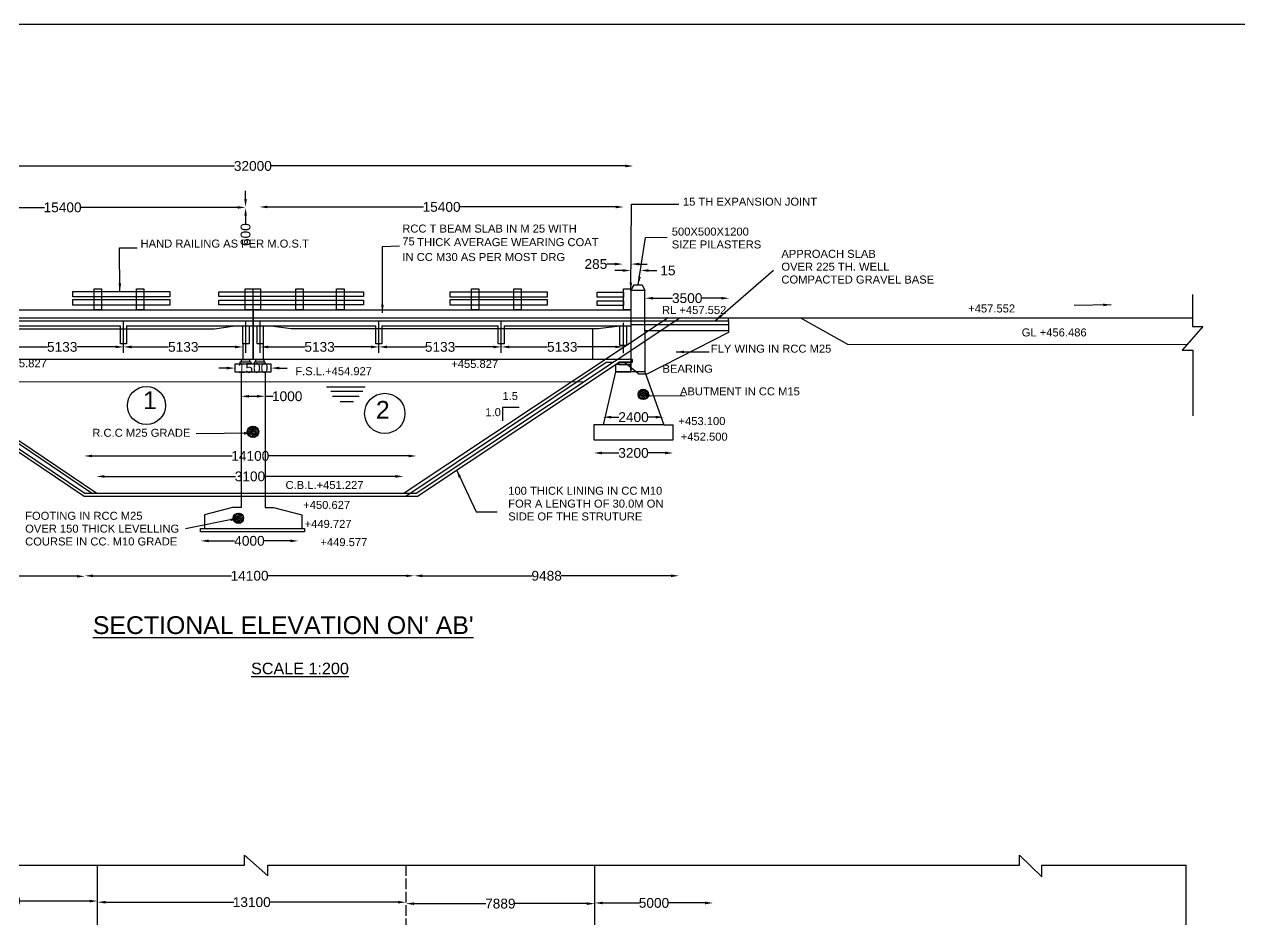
# Model space of a CAD drawing. Header units: millimetres. Extents: x -53247041 to -53224443, y 22123983 to 22138627.
# Drawn here: x -53242141 to -53235306, y 22133588 to 22138627 of the extents above; entities that cross this region are included whole.
import ezdxf

# ---------------------------------------------------------------- set-up
doc = ezdxf.new("R2010")
doc.units = ezdxf.units.MM
doc.header["$MEASUREMENT"] = 0
doc.linetypes.add('ACAD_ISO02W100', pattern=[15, 12, -3])
for name, color, linetype in [('DIMENSION', 7, 'Continuous'), ('DRAWING', 2, 'Continuous'), ('TEXT', 7, 'Continuous')]:
    doc.layers.add(name, color=color, linetype=linetype)
doc.styles.get("Standard").update_dxf_attribs({"font": 'arial.ttf', "height": 55})
doc.dimstyles.get("Standard").update_dxf_attribs({"dimtxt": 45, "dimasz": 45, "dimexe": 0.18, "dimexo": 0.0625, "dimgap": 0.09, "dimtad": 0, "dimdec": 0, "dimzin": 0, "dimdsep": 46, "dimtxsty": 'Standard', "dimcen": 0.09, "dimse1": 1, "dimse2": 1, "dimadec": 0, "dimazin": 0, "dimtfac": 1, "dimtdec": 0, "dimtofl": 0, "dimtmove": 0, "dimatfit": 3, "dimfxl": 1, "dimtolj": 1, "dimtzin": 0, "dimarcsym": 0})
pattern_1 = [(50, (0, 0), (7.172601826, -0.6275213498), [0.75, -8.25]), (355, (0, 0), (-1.3875133361, 7.521921337), [0.6, -6.6]), (100.4514, (0.598, -0.052), (5.7850938171, 6.8943954206), [0.6374019, -7.01142112]), (46.1842, (0, 2), (10.6724104863, -1.6551901433), [1.125, -12.375]), (96.6356, (0.889, 1.862), (9.3466270555, 9.741178709), [0.95610288, -10.51713]), (351.1842, (0, 2), (9.3466194513, 9.7411860093), [0.9, -9.9]), (21, (1, 1.5), (5.9690705212, -4.02618890665), [0.75, -8.25]), (326, (1, 1.5), (2.4331533192, 7.2515004505), [0.6, -6.6]), (71.4514, (1.4974, 1.1645), (8.4022262858, 3.2253049671), [0.6374019, -7.01142112]), (37.5, (0, 0), (0.12159855317, 3.32893853831), [0, -6.52, 0, -6.7, 0, -6.625]), (7.5, (0, 0), (2.63069537442, 3.94411711882), [0, -3.82, 0, -6.37, 0, -2.525]), (327.5, (-2.23, 0), (5.33822436172, -0.22554871734), [0, -2.5, 0, -7.8, 0, -10.35]), (317.5, (-3.23, 0), (5.83186169342, 1.00104982332), [0, -3.25, 0, -5.18, 0, -7.35])]

# ---------------------------------------------------------------- blocks, each defined once
blk = doc.blocks.new('*D58')
at = {"layer": 'Defpoints', "color": 0}
for p in [(-53242273, 22136810.9), (-53241583, 22136810.9), (-53241583, 22136810.9)]:
    blk.add_point(p, dxfattribs=at)
at = {"layer": 'DIMENSION', "color": 0, "lineweight": -2}
for p, q in [((-53242228, 22136810.9), (-53242010.2, 22136810.9)), ((-53241628, 22136810.9), (-53241845.8, 22136810.9))]:
    blk.add_line(p, q, dxfattribs=at)
at = {"layer": 'DIMENSION', "color": 0}
for points in [[(-53242228, 22136818.4), (-53242228, 22136803.4), (-53242273, 22136810.9)], [(-53241628, 22136818.4), (-53241628, 22136803.4), (-53241583, 22136810.9)]]:
    blk.add_solid(points, dxfattribs=at)
at = {"layer": 'DIMENSION', "color": 0, "insert": (-53241928, 22136810.9), "char_height": 55, "attachment_point": 5}
blk.add_mtext('\\A1;5133', dxfattribs=at)
blk = doc.blocks.new('*D59')
at = {"layer": 'Defpoints', "color": 0}
for p in [(-53241583, 22136810.9), (-53240911.5, 22136810.9), (-53240911.5, 22136810.9)]:
    blk.add_point(p, dxfattribs=at)
at = {"layer": 'DIMENSION', "color": 0, "lineweight": -2}
for p, q in [((-53241538, 22136810.9), (-53241329.5, 22136810.9)), ((-53240956.5, 22136810.9), (-53241165, 22136810.9))]:
    blk.add_line(p, q, dxfattribs=at)
at = {"layer": 'DIMENSION', "color": 0}
for points in [[(-53241538, 22136818.4), (-53241538, 22136803.4), (-53241583, 22136810.9)], [(-53240956.5, 22136818.4), (-53240956.5, 22136803.4), (-53240911.5, 22136810.9)]]:
    blk.add_solid(points, dxfattribs=at)
at = {"layer": 'DIMENSION', "color": 0, "insert": (-53241247.2, 22136810.9), "char_height": 55, "attachment_point": 5}
blk.add_mtext('\\A1;5133', dxfattribs=at)
blk = doc.blocks.new('*D60')
at = {"layer": 'Defpoints', "color": 0}
for p in [(-53240814.2, 22136810.9), (-53240146.8, 22136810.9), (-53240146.8, 22136810.9)]:
    blk.add_point(p, dxfattribs=at)
at = {"layer": 'DIMENSION', "color": 0, "lineweight": -2}
for p, q in [((-53240769.2, 22136810.9), (-53240562.7, 22136810.9)), ((-53240191.8, 22136810.9), (-53240398.3, 22136810.9))]:
    blk.add_line(p, q, dxfattribs=at)
at = {"layer": 'DIMENSION', "color": 0}
for points in [[(-53240769.2, 22136818.4), (-53240769.2, 22136803.4), (-53240814.2, 22136810.9)], [(-53240191.8, 22136818.4), (-53240191.8, 22136803.4), (-53240146.8, 22136810.9)]]:
    blk.add_solid(points, dxfattribs=at)
at = {"layer": 'DIMENSION', "color": 0, "insert": (-53240480.5, 22136810.9), "char_height": 55, "attachment_point": 5}
blk.add_mtext('\\A1;5133', dxfattribs=at)
blk = doc.blocks.new('*D61')
at = {"layer": 'Defpoints', "color": 0}
for p in [(-53240146.8, 22136810.9), (-53239458.7, 22136810.9), (-53239458.7, 22136810.9)]:
    blk.add_point(p, dxfattribs=at)
at = {"layer": 'DIMENSION', "color": 0, "lineweight": -2}
for p, q in [((-53240101.8, 22136810.9), (-53239885, 22136810.9)), ((-53239503.7, 22136810.9), (-53239720.6, 22136810.9))]:
    blk.add_line(p, q, dxfattribs=at)
at = {"layer": 'DIMENSION', "color": 0}
for points in [[(-53240101.8, 22136818.4), (-53240101.8, 22136803.4), (-53240146.8, 22136810.9)], [(-53239503.7, 22136818.4), (-53239503.7, 22136803.4), (-53239458.7, 22136810.9)]]:
    blk.add_solid(points, dxfattribs=at)
at = {"layer": 'DIMENSION', "color": 0, "insert": (-53239802.8, 22136810.9), "char_height": 55, "attachment_point": 5}
blk.add_mtext('\\A1;5133', dxfattribs=at)
blk = doc.blocks.new('*D62')
at = {"layer": 'Defpoints', "color": 0}
for p in [(-53239458.7, 22136810.9), (-53238772.8, 22136810.9), (-53238772.8, 22136810.9)]:
    blk.add_point(p, dxfattribs=at)
at = {"layer": 'DIMENSION', "color": 0, "lineweight": -2}
for p, q in [((-53239413.7, 22136810.9), (-53239198, 22136810.9)), ((-53238817.8, 22136810.9), (-53239033.5, 22136810.9))]:
    blk.add_line(p, q, dxfattribs=at)
at = {"layer": 'DIMENSION', "color": 0}
for points in [[(-53239413.7, 22136818.4), (-53239413.7, 22136803.4), (-53239458.7, 22136810.9)], [(-53238817.8, 22136818.4), (-53238817.8, 22136803.4), (-53238772.8, 22136810.9)]]:
    blk.add_solid(points, dxfattribs=at)
at = {"layer": 'DIMENSION', "color": 0, "insert": (-53239115.8, 22136810.9), "char_height": 55, "attachment_point": 5}
blk.add_mtext('\\A1;5133', dxfattribs=at)
blk = doc.blocks.new('*D63')
at = {"layer": 'Defpoints', "color": 0}
for p in [(-53238175.7, 22137085.1), (-53238650.3, 22137075.2), (-53238175.7, 22137077.7)]:
    blk.add_point(p, dxfattribs=at)
at = {"layer": 'DIMENSION', "color": 0, "lineweight": -2}
for p, q in [((-53238605.3, 22137085.1), (-53238495.1, 22137085.1)), ((-53238220.7, 22137085.1), (-53238330.9, 22137085.1))]:
    blk.add_line(p, q, dxfattribs=at)
at = {"layer": 'DIMENSION', "color": 0}
for points in [[(-53238605.3, 22137092.6), (-53238605.3, 22137077.6), (-53238650.3, 22137085.1)], [(-53238220.7, 22137092.6), (-53238220.7, 22137077.6), (-53238175.7, 22137085.1)]]:
    blk.add_solid(points, dxfattribs=at)
at = {"layer": 'DIMENSION', "color": 0, "insert": (-53238413, 22137085.1), "char_height": 55, "attachment_point": 5}
blk.add_mtext('\\A1;3500', dxfattribs=at)
blk = doc.blocks.new('*D64')
at = {"layer": 'Defpoints', "color": 0}
for p in [(-53238730.2, 22137239.7), (-53238673.9, 22137241.6), (-53238673.9, 22137241)]:
    blk.add_point(p, dxfattribs=at)
at = {"layer": 'DIMENSION', "color": 0, "lineweight": -2}
for p, q in [((-53238775.2, 22137241), (-53238820.2, 22137241)), ((-53238628.9, 22137241), (-53238583.9, 22137241))]:
    blk.add_line(p, q, dxfattribs=at)
at = {"layer": 'DIMENSION', "color": 0}
for points in [[(-53238775.2, 22137248.5), (-53238775.2, 22137233.5), (-53238730.2, 22137241)], [(-53238628.9, 22137248.5), (-53238628.9, 22137233.5), (-53238673.9, 22137241)]]:
    blk.add_solid(points, dxfattribs=at)
at = {"layer": 'DIMENSION', "color": 0, "insert": (-53238531.9, 22137241), "char_height": 55, "attachment_point": 5}
blk.add_mtext('\\A1; 15', dxfattribs=at)
blk = doc.blocks.new('*D65')
at = {"layer": 'Defpoints', "color": 0}
for p in [(-53238774.9, 22137277.2), (-53238774.9, 22137185.4), (-53238727.7, 22137190.2)]:
    blk.add_point(p, dxfattribs=at)
at = {"layer": 'DIMENSION', "color": 0, "lineweight": -2}
for p, q in [((-53238819.9, 22137277.2), (-53238864.9, 22137277.2)), ((-53238682.7, 22137277.2), (-53238637.7, 22137277.2))]:
    blk.add_line(p, q, dxfattribs=at)
at = {"layer": 'DIMENSION', "color": 0}
for points in [[(-53238819.9, 22137284.7), (-53238819.9, 22137269.7), (-53238774.9, 22137277.2)], [(-53238682.7, 22137284.7), (-53238682.7, 22137269.7), (-53238727.7, 22137277.2)]]:
    blk.add_solid(points, dxfattribs=at)
at = {"layer": 'DIMENSION', "color": 0, "insert": (-53238926.4, 22137277.2), "char_height": 55, "attachment_point": 5}
blk.add_mtext('\\A1;285', dxfattribs=at)
blk = doc.blocks.new('*D66')
at = {"layer": 'Defpoints', "color": 0}
for p in [(-53240818.5, 22137598.5), (-53240818.5, 22137595.7), (-53238770.1, 22137589.9)]:
    blk.add_point(p, dxfattribs=at)
at = {"layer": 'DIMENSION', "color": 0, "lineweight": -2}
for p, q in [((-53240773.5, 22137598.5), (-53239895.2, 22137598.5)), ((-53238815.1, 22137598.5), (-53239693.4, 22137598.5))]:
    blk.add_line(p, q, dxfattribs=at)
at = {"layer": 'DIMENSION', "color": 0}
for points in [[(-53240773.5, 22137606), (-53240773.5, 22137591), (-53240818.5, 22137598.5)], [(-53238815.1, 22137606), (-53238815.1, 22137591), (-53238770.1, 22137598.5)]]:
    blk.add_solid(points, dxfattribs=at)
at = {"layer": 'DIMENSION', "color": 0, "insert": (-53239794.3, 22137598.5), "char_height": 55, "attachment_point": 5}
blk.add_mtext('\\A1;15400', dxfattribs=at)
blk = doc.blocks.new('*D67')
at = {"layer": 'Defpoints', "color": 0}
for p in [(-53240896.9, 22137593.8), (-53240896.6, 22137593.8), (-53240818.5, 22137598.5)]:
    blk.add_point(p, dxfattribs=at)
at = {"layer": 'DIMENSION', "color": 0, "lineweight": -2}
for p, q in [((-53240896.6, 22137643.5), (-53240896.6, 22137688.5)), ((-53240896.6, 22137548.8), (-53240896.6, 22137503.8))]:
    blk.add_line(p, q, dxfattribs=at)
at = {"layer": 'DIMENSION', "color": 0}
for points in [[(-53240904.1, 22137643.5), (-53240889.1, 22137643.5), (-53240896.6, 22137598.5)], [(-53240904.1, 22137548.8), (-53240889.1, 22137548.8), (-53240896.6, 22137593.8)]]:
    blk.add_solid(points, dxfattribs=at)
at = {"layer": 'DIMENSION', "color": 0, "insert": (-53240896.6, 22137442.9), "char_height": 55, "attachment_point": 5, "rotation": 90}
blk.add_mtext('\\A1;600', dxfattribs=at)
blk = doc.blocks.new('*D68')
at = {"layer": 'Defpoints', "color": 0}
for p in [(-53242954.9, 22137598.3), (-53242954.9, 22137596.1), (-53240896.9, 22137593.8)]:
    blk.add_point(p, dxfattribs=at)
at = {"layer": 'DIMENSION', "color": 0, "lineweight": -2}
for p, q in [((-53242909.9, 22137596.1), (-53242026.8, 22137596.1)), ((-53240941.9, 22137596.1), (-53241825, 22137596.1))]:
    blk.add_line(p, q, dxfattribs=at)
at = {"layer": 'DIMENSION', "color": 0}
for points in [[(-53242909.9, 22137603.6), (-53242909.9, 22137588.6), (-53242954.9, 22137596.1)], [(-53240941.9, 22137603.6), (-53240941.9, 22137588.6), (-53240896.9, 22137596.1)]]:
    blk.add_solid(points, dxfattribs=at)
at = {"layer": 'DIMENSION', "color": 0, "insert": (-53241925.9, 22137596.1), "char_height": 55, "attachment_point": 5}
blk.add_mtext('\\A1;15400', dxfattribs=at)
blk = doc.blocks.new('*D69')
at = {"layer": 'Defpoints', "color": 0}
for p in [(-53242995.9, 22137811.7), (-53238715.5, 22137829.1), (-53238715.5, 22137805)]:
    blk.add_point(p, dxfattribs=at)
at = {"layer": 'DIMENSION', "color": 0, "lineweight": -2}
for p, q in [((-53242950.9, 22137829.1), (-53240959.2, 22137829.1)), ((-53238760.5, 22137829.1), (-53240752.3, 22137829.1))]:
    blk.add_line(p, q, dxfattribs=at)
at = {"layer": 'DIMENSION', "color": 0}
for points in [[(-53242950.9, 22137836.6), (-53242950.9, 22137821.6), (-53242995.9, 22137829.1)], [(-53238760.5, 22137836.6), (-53238760.5, 22137821.6), (-53238715.5, 22137829.1)]]:
    blk.add_solid(points, dxfattribs=at)
at = {"layer": 'DIMENSION', "color": 0, "insert": (-53240855.7, 22137829.1), "char_height": 55, "attachment_point": 5}
blk.add_mtext('\\A1;32000', dxfattribs=at)
blk = doc.blocks.new('*D72')
at = {"layer": 'Defpoints', "color": 0}
for p in [(-53241805.2, 22136197.4), (-53239935.3, 22136208.6), (-53239935.3, 22136197.3)]:
    blk.add_point(p, dxfattribs=at)
at = {"layer": 'DIMENSION', "color": 0, "lineweight": -2}
for p, q in [((-53241760.2, 22136197.3), (-53240971.1, 22136197.3)), ((-53239980.3, 22136197.3), (-53240769.3, 22136197.3))]:
    blk.add_line(p, q, dxfattribs=at)
at = {"layer": 'DIMENSION', "color": 0}
for points in [[(-53241760.2, 22136204.8), (-53241760.2, 22136189.8), (-53241805.2, 22136197.3)], [(-53239980.3, 22136204.8), (-53239980.3, 22136189.8), (-53239935.3, 22136197.3)]]:
    blk.add_solid(points, dxfattribs=at)
at = {"layer": 'DIMENSION', "color": 0, "insert": (-53240870.2, 22136197.3), "char_height": 55, "attachment_point": 5}
blk.add_mtext('\\A1;14100', dxfattribs=at)
blk = doc.blocks.new('*D73')
at = {"layer": 'Defpoints', "color": 0}
for p in [(-53241735.2, 22136082.2), (-53241735.2, 22136082.2), (-53240008.8, 22136088)]:
    blk.add_point(p, dxfattribs=at)
at = {"layer": 'DIMENSION', "color": 0, "lineweight": -2}
for p, q in [((-53241690.2, 22136082.2), (-53240954.1, 22136082.2)), ((-53240053.8, 22136082.2), (-53240789.9, 22136082.2))]:
    blk.add_line(p, q, dxfattribs=at)
at = {"layer": 'DIMENSION', "color": 0}
for points in [[(-53241690.2, 22136089.7), (-53241690.2, 22136074.7), (-53241735.2, 22136082.2)], [(-53240053.8, 22136089.7), (-53240053.8, 22136074.7), (-53240008.8, 22136082.2)]]:
    blk.add_solid(points, dxfattribs=at)
at = {"layer": 'DIMENSION', "color": 0, "insert": (-53240872, 22136082.2), "char_height": 55, "attachment_point": 5}
blk.add_mtext('\\A1;3100', dxfattribs=at)
blk = doc.blocks.new('*D74')
at = {"layer": 'Defpoints', "color": 0}
for p in [(-53240957.4, 22136691.9), (-53240751.9, 22136691.9), (-53240751.9, 22136691.9)]:
    blk.add_point(p, dxfattribs=at)
at = {"layer": 'DIMENSION', "color": 0, "lineweight": -2}
for p, q in [((-53241002.4, 22136691.9), (-53241047.4, 22136691.9)), ((-53240706.9, 22136691.9), (-53240661.9, 22136691.9))]:
    blk.add_line(p, q, dxfattribs=at)
at = {"layer": 'DIMENSION', "color": 0}
for points in [[(-53241002.4, 22136699.4), (-53241002.4, 22136684.4), (-53240957.4, 22136691.9)], [(-53240706.9, 22136699.4), (-53240706.9, 22136684.4), (-53240751.9, 22136691.9)]]:
    blk.add_solid(points, dxfattribs=at)
at = {"layer": 'DIMENSION', "color": 0, "insert": (-53240854.7, 22136691.9), "char_height": 55, "attachment_point": 5}
blk.add_mtext('\\A1;1500', dxfattribs=at)
blk = doc.blocks.new('*D75')
at = {"layer": 'Defpoints', "color": 0}
for p in [(-53240921.6, 22136533.2), (-53240787.2, 22136533.2), (-53240787.2, 22136533.2)]:
    blk.add_point(p, dxfattribs=at)
at = {"layer": 'DIMENSION', "color": 0, "lineweight": -2}
for p, q in [((-53240876.6, 22136533.2), (-53240832.2, 22136533.2)), ((-53240787.2, 22136533.2), (-53240742.2, 22136533.2))]:
    blk.add_line(p, q, dxfattribs=at)
at = {"layer": 'DIMENSION', "color": 0}
for points in [[(-53240876.6, 22136540.7), (-53240876.6, 22136525.7), (-53240921.6, 22136533.2)], [(-53240832.2, 22136540.7), (-53240832.2, 22136525.7), (-53240787.2, 22136533.2)]]:
    blk.add_solid(points, dxfattribs=at)
at = {"layer": 'DIMENSION', "color": 0, "insert": (-53240662.6, 22136533.2), "char_height": 55, "attachment_point": 5}
blk.add_mtext('\\A1;1000', dxfattribs=at)
blk = doc.blocks.new('*D76')
at = {"layer": 'Defpoints', "color": 0}
for p in [(-53241149.6, 22135771), (-53240599.9, 22135771), (-53240599.9, 22135719.4)]:
    blk.add_point(p, dxfattribs=at)
at = {"layer": 'DIMENSION', "color": 0, "lineweight": -2}
for p, q in [((-53241104.6, 22135719.4), (-53240958, 22135719.4)), ((-53240644.9, 22135719.4), (-53240791.5, 22135719.4))]:
    blk.add_line(p, q, dxfattribs=at)
at = {"layer": 'DIMENSION', "color": 0}
for points in [[(-53241104.6, 22135726.9), (-53241104.6, 22135711.9), (-53241149.6, 22135719.4)], [(-53240644.9, 22135726.9), (-53240644.9, 22135711.9), (-53240599.9, 22135719.4)]]:
    blk.add_solid(points, dxfattribs=at)
at = {"layer": 'DIMENSION', "color": 0, "insert": (-53240874.8, 22135719.4), "char_height": 55, "attachment_point": 5}
blk.add_mtext('\\A1;4000', dxfattribs=at)
blk = doc.blocks.new('*D77')
at = {"layer": 'Defpoints', "color": 0}
for p in [(-53238937.8, 22136288.2), (-53238492.3, 22136288.2), (-53238492.3, 22136214.2)]:
    blk.add_point(p, dxfattribs=at)
at = {"layer": 'DIMENSION', "color": 0, "lineweight": -2}
for p, q in [((-53238892.8, 22136214.2), (-53238797.1, 22136214.2)), ((-53238537.3, 22136214.2), (-53238632.9, 22136214.2))]:
    blk.add_line(p, q, dxfattribs=at)
at = {"layer": 'DIMENSION', "color": 0}
for points in [[(-53238892.8, 22136221.7), (-53238892.8, 22136206.7), (-53238937.8, 22136214.2)], [(-53238537.3, 22136221.7), (-53238537.3, 22136206.7), (-53238492.3, 22136214.2)]]:
    blk.add_solid(points, dxfattribs=at)
at = {"layer": 'DIMENSION', "color": 0, "insert": (-53238715, 22136214.2), "char_height": 55, "attachment_point": 5}
blk.add_mtext('\\A1;3200', dxfattribs=at)
blk = doc.blocks.new('*D78')
at = {"layer": 'Defpoints', "color": 0}
for p in [(-53238884.6, 22136415.7), (-53238884.6, 22136371.9), (-53238544.9, 22136371.9)]:
    blk.add_point(p, dxfattribs=at)
at = {"layer": 'DIMENSION', "color": 0, "lineweight": -2}
for p, q in [((-53238839.6, 22136415.7), (-53238797.3, 22136415.7)), ((-53238589.9, 22136415.7), (-53238632.1, 22136415.7))]:
    blk.add_line(p, q, dxfattribs=at)
at = {"layer": 'DIMENSION', "color": 0}
for points in [[(-53238839.6, 22136423.2), (-53238839.6, 22136408.2), (-53238884.6, 22136415.7)], [(-53238589.9, 22136423.2), (-53238589.9, 22136408.2), (-53238544.9, 22136415.7)]]:
    blk.add_solid(points, dxfattribs=at)
at = {"layer": 'DIMENSION', "color": 0, "insert": (-53238714.7, 22136415.7), "char_height": 55, "attachment_point": 5}
blk.add_mtext('\\A1;2400', dxfattribs=at)
blk = doc.blocks.new('*D79')
at = {"layer": 'Defpoints', "color": 0}
for p in [(-53239947.8, 22135523), (-53239947.8, 22135517.7), (-53238459, 22135515.1)]:
    blk.add_point(p, dxfattribs=at)
at = {"layer": 'DIMENSION', "color": 0, "lineweight": -2}
for p, q in [((-53239902.8, 22135523), (-53239285.7, 22135523)), ((-53238504, 22135523), (-53239121.1, 22135523))]:
    blk.add_line(p, q, dxfattribs=at)
at = {"layer": 'DIMENSION', "color": 0}
for points in [[(-53239902.8, 22135530.5), (-53239902.8, 22135515.5), (-53239947.8, 22135523)], [(-53238504, 22135530.5), (-53238504, 22135515.5), (-53238459, 22135523)]]:
    blk.add_solid(points, dxfattribs=at)
at = {"layer": 'DIMENSION', "color": 0, "insert": (-53239203.4, 22135523), "char_height": 55, "attachment_point": 5}
blk.add_mtext('\\A1;9488', dxfattribs=at)
blk = doc.blocks.new('*D80')
at = {"layer": 'Defpoints', "color": 0}
for p in [(-53241800.4, 22135523), (-53239947.8, 22135517.7), (-53241800.4, 22135510)]:
    blk.add_point(p, dxfattribs=at)
at = {"layer": 'DIMENSION', "color": 0, "lineweight": -2}
for p, q in [((-53241755.4, 22135523), (-53240975, 22135523)), ((-53239992.8, 22135523), (-53240773.2, 22135523))]:
    blk.add_line(p, q, dxfattribs=at)
at = {"layer": 'DIMENSION', "color": 0}
for points in [[(-53241755.4, 22135530.5), (-53241755.4, 22135515.5), (-53241800.4, 22135523)], [(-53239992.8, 22135530.5), (-53239992.8, 22135515.5), (-53239947.8, 22135523)]]:
    blk.add_solid(points, dxfattribs=at)
at = {"layer": 'DIMENSION', "color": 0, "insert": (-53240874.1, 22135523), "char_height": 55, "attachment_point": 5}
blk.add_mtext('\\A1;14100', dxfattribs=at)
blk = doc.blocks.new('*D81')
at = {"layer": 'Defpoints', "color": 0}
for p in [(-53243264.7, 22135520.1), (-53243264.7, 22135517.7), (-53241800.4, 22135523)]:
    blk.add_point(p, dxfattribs=at)
at = {"layer": 'DIMENSION', "color": 0, "lineweight": -2}
for p, q in [((-53243219.7, 22135520.1), (-53242614.8, 22135520.1)), ((-53241845.4, 22135520.1), (-53242450.3, 22135520.1))]:
    blk.add_line(p, q, dxfattribs=at)
at = {"layer": 'DIMENSION', "color": 0}
for points in [[(-53243219.7, 22135527.6), (-53243219.7, 22135512.6), (-53243264.7, 22135520.1)], [(-53241845.4, 22135527.6), (-53241845.4, 22135512.6), (-53241800.4, 22135520.1)]]:
    blk.add_solid(points, dxfattribs=at)
at = {"layer": 'DIMENSION', "color": 0, "insert": (-53242532.5, 22135520.1), "char_height": 55, "attachment_point": 5}
blk.add_mtext('\\A1;9488', dxfattribs=at)
blk = doc.blocks.new('*D92')
at = {"layer": 'Defpoints', "color": 0}
for p in [(-53242764.8, 22133692.6), (-53241728.9, 22133692.6), (-53241728.9, 22133692.6)]:
    blk.add_point(p, dxfattribs=at)
at = {"layer": 'DIMENSION', "color": 0, "lineweight": -2}
for p, q in [((-53242719.8, 22133692.6), (-53242328.9, 22133692.6)), ((-53241773.9, 22133692.6), (-53242164.8, 22133692.6))]:
    blk.add_line(p, q, dxfattribs=at)
at = {"layer": 'DIMENSION', "color": 0}
for points in [[(-53242719.8, 22133700.1), (-53242719.8, 22133685.1), (-53242764.8, 22133692.6)], [(-53241773.9, 22133700.1), (-53241773.9, 22133685.1), (-53241728.9, 22133692.6)]]:
    blk.add_solid(points, dxfattribs=at)
at = {"layer": 'DIMENSION', "color": 0, "insert": (-53242246.8, 22133692.6), "char_height": 55, "attachment_point": 5}
blk.add_mtext('\\A1;7889', dxfattribs=at)
blk = doc.blocks.new('*D93')
at = {"layer": 'Defpoints', "color": 0}
for p in [(-53241728.9, 22133692.6), (-53239995, 22133692.6), (-53239995, 22133686.3)]:
    blk.add_point(p, dxfattribs=at)
at = {"layer": 'DIMENSION', "color": 0, "lineweight": -2}
for p, q in [((-53241683.9, 22133686.3), (-53240962.9, 22133686.3)), ((-53240040, 22133686.3), (-53240761.1, 22133686.3))]:
    blk.add_line(p, q, dxfattribs=at)
at = {"layer": 'DIMENSION', "color": 0}
for points in [[(-53241683.9, 22133693.8), (-53241683.9, 22133678.8), (-53241728.9, 22133686.3)], [(-53240040, 22133693.8), (-53240040, 22133678.8), (-53239995, 22133686.3)]]:
    blk.add_solid(points, dxfattribs=at)
at = {"layer": 'DIMENSION', "color": 0, "insert": (-53240862, 22133686.3), "char_height": 55, "attachment_point": 5}
blk.add_mtext('\\A1;13100', dxfattribs=at)
blk = doc.blocks.new('*D94')
at = {"layer": 'Defpoints', "color": 0}
for p in [(-53239995, 22133686.3), (-53238932.6, 22133678.1), (-53238932.6, 22133678.1)]:
    blk.add_point(p, dxfattribs=at)
at = {"layer": 'DIMENSION', "color": 0, "lineweight": -2}
for p, q in [((-53239950, 22133678.1), (-53239545.8, 22133678.1)), ((-53238977.6, 22133678.1), (-53239381.7, 22133678.1))]:
    blk.add_line(p, q, dxfattribs=at)
at = {"layer": 'DIMENSION', "color": 0}
for points in [[(-53239950, 22133685.6), (-53239950, 22133670.6), (-53239995, 22133678.1)], [(-53238977.6, 22133685.6), (-53238977.6, 22133670.6), (-53238932.6, 22133678.1)]]:
    blk.add_solid(points, dxfattribs=at)
at = {"layer": 'DIMENSION', "color": 0, "insert": (-53239463.8, 22133678.1), "char_height": 55, "attachment_point": 5}
blk.add_mtext('\\A1;7889', dxfattribs=at)
blk = doc.blocks.new('*D95')
at = {"layer": 'Defpoints', "color": 0}
for p in [(-53238932.6, 22133678.1), (-53238267, 22133682), (-53238267, 22133670.5)]:
    blk.add_point(p, dxfattribs=at)
at = {"layer": 'DIMENSION', "color": 0, "lineweight": -2}
for p, q in [((-53238887.6, 22133682), (-53238681.9, 22133682)), ((-53238312, 22133682), (-53238517.6, 22133682))]:
    blk.add_line(p, q, dxfattribs=at)
at = {"layer": 'DIMENSION', "color": 0}
for points in [[(-53238887.6, 22133689.5), (-53238887.6, 22133674.5), (-53238932.6, 22133682)], [(-53238312, 22133689.5), (-53238312, 22133674.5), (-53238267, 22133682)]]:
    blk.add_solid(points, dxfattribs=at)
at = {"layer": 'DIMENSION', "color": 0, "insert": (-53238599.8, 22133682), "char_height": 55, "attachment_point": 5}
blk.add_mtext('\\A1;5000', dxfattribs=at)

msp = doc.modelspace()

# ---------------------------------------------------------------- hatches: boundary and pattern name
at = {"layer": 'DIMENSION'}
h = msp.add_hatch(dxfattribs=at)
h.set_pattern_fill('AR-CONC', color=0, style=0)
h.set_pattern_definition(pattern_1)
h.paths.add_polyline_path([(-53238689.4, 22136543.8, 1), (-53238630.8, 22136543.8, 1)])
h = msp.add_hatch(dxfattribs=at)
h.set_pattern_fill('AR-CONC', color=0, style=0)
h.set_pattern_definition(pattern_1)
h.paths.add_polyline_path([(-53240886.9, 22136333.2, 1), (-53240822.9, 22136333.2, 1)])
h = msp.add_hatch(dxfattribs=at)
h.set_pattern_fill('AR-CONC', color=0, style=0)
h.set_pattern_definition(pattern_1)
h.paths.add_polyline_path([(-53240908.2, 22135846.6, 1), (-53240966.2, 22135846.6, 1)])

# ---------------------------------------------------------------- linework, layer by layer
at = {"layer": 'DIMENSION', "color": 0}
msp.add_lwpolyline([(-53224726.5, 22123982.8), (-53247040.8, 22123982.8), (-53247040.8, 22138626.5), (-53224726.5, 22138626.5)], close=True, dxfattribs=at)
for points in [[(-53240441, 22136585.7), (-53240224.5, 22136585.7)], [(-53240238, 22136560.6), (-53240416.6, 22136560.6)], [(-53240408.6, 22136534.3), (-53240257.5, 22136534.3)], [(-53240364.6, 22136504.4), (-53240288.7, 22136504.4)], [(-53239358.4, 22136470), (-53239451.9, 22136470), (-53239451.9, 22136394.6)]]:
    msp.add_lwpolyline(points, dxfattribs=at)
for centre, radius in [((-53241454.1, 22136481.2), 107.2), ((-53240113.6, 22136436.8), 113.4), ((-53240854.9, 22136333.2), 32)]:
    msp.add_circle(centre, radius, dxfattribs=at)
at = {"layer": 'DRAWING', "color": 0}
for points in [[(-53238180.6, 22136958.4), (-53238180.6, 22136901.3), (-53238650.3, 22136901.3), (-53238650.3, 22137128.5), (-53238730.2, 22137128.5), (-53238710.5, 22137160.3), (-53238666, 22137160.3), (-53238650.3, 22137128.5)], [(-53238730.2, 22137128.5), (-53238730.2, 22136670.6)], [(-53235570.6, 22137105.9), (-53235570.6, 22136926.2), (-53235512.8, 22136926.2), (-53235629.7, 22136792.6), (-53235569.9, 22136792.6), (-53235569.9, 22136423.3)], [(-53242949.7, 22137019.7), (-53238730.2, 22137019.7)], [(-53240856.3, 22137019.7), (-53240856.3, 22136739.6)], [(-53240853.7, 22137019.7), (-53240853.7, 22136739.6)], [(-53246563.5, 22136974.5), (-53235570.6, 22136974.5)], [(-53243541.2, 22136958.4), (-53238180.6, 22136958.4), (-53238180.6, 22136974.5)], [(-53243266, 22136974.5), (-53241801, 22135988.8), (-53239936.5, 22135988.8), (-53238454.6, 22136974.5)], [(-53243195.2, 22136974.5), (-53241733.1, 22135988.8)], [(-53241583, 22136778), (-53241583, 22136958.4)], [(-53240894.4, 22136778), (-53240894.4, 22136958.4)], [(-53240814.2, 22136778), (-53240814.2, 22136958.4)], [(-53240146.8, 22136778), (-53240146.8, 22136958.4)], [(-53238519, 22136974.5), (-53240003.8, 22135988.8)], [(-53239458.7, 22136778), (-53239458.7, 22136958.4)], [(-53237775.4, 22136974.5), (-53237512, 22136826.2), (-53235601.4, 22136825)], [(-53242935.6, 22136929.2), (-53242777.5, 22136912.2), (-53241071, 22136912.2), (-53240957.7, 22136929.2)], [(-53242255.9, 22136929.2), (-53241600.1, 22136929.2)], [(-53241565.9, 22136929.2), (-53241565.9, 22136828.5), (-53241600.1, 22136828.5), (-53241600.1, 22136929.2)], [(-53241565.9, 22136929.2), (-53240163.9, 22136929.2)], [(-53240877.3, 22136929.2), (-53240877.3, 22136828.5), (-53240911.5, 22136828.5), (-53240911.5, 22136929.2)], [(-53240797.1, 22136929.2), (-53240797.1, 22136828.5), (-53240831.3, 22136828.5), (-53240831.3, 22136929.2)], [(-53240754.8, 22136929.2), (-53240639.6, 22136914.2), (-53238913.5, 22136914.2), (-53238791, 22136929.2)], [(-53240129.7, 22136929.2), (-53240129.7, 22136828.5), (-53240163.9, 22136828.5), (-53240163.9, 22136929.2)], [(-53240129.7, 22136929.2), (-53239475.8, 22136929.2)], [(-53239441.6, 22136929.2), (-53239441.6, 22136828.5), (-53239475.8, 22136828.5), (-53239475.8, 22136929.2)], [(-53239441.6, 22136929.2), (-53238730.2, 22136929.2)], [(-53238946.1, 22136914.2), (-53238946.1, 22136739.6)], [(-53238772.8, 22136945.6), (-53238772.8, 22136774.9)], [(-53238180.6, 22136901.3), (-53238180.6, 22136891.3), (-53238639.3, 22136658.4), (-53238685.8, 22136658.4), (-53238768.2, 22136725.1)], [(-53238730.2, 22136936.4), (-53238180.6, 22136936.4)], [(-53238650.3, 22136901.3), (-53238650.3, 22136670.6), (-53238544.9, 22136371.9), (-53238491.7, 22136371.9)], [(-53240911.5, 22136828.5), (-53240911.5, 22136739.6)], [(-53240797.1, 22136828.5), (-53240797.1, 22136739.6)], [(-53242922.7, 22136725.8), (-53241804.9, 22135971.9), (-53239930.4, 22135971.9), (-53238796.4, 22136726), (-53238720.9, 22136726), (-53238720.9, 22136739.6), (-53243000.7, 22136739.6), (-53243000.7, 22136726.2), (-53242982.3, 22136725.8)], [(-53241764, 22135988.8), (-53242858.7, 22136728.2), (-53242879.8, 22136728.2), (-53242879.8, 22136738.9), (-53242845.7, 22136738.9)], [(-53240927.5, 22136713.1), (-53240957.4, 22136713.1), (-53240957.4, 22136670.8), (-53240751.9, 22136670.8), (-53240751.9, 22136713.1), (-53240787.4, 22136713.1)], [(-53240920.3, 22136739.6), (-53240871.9, 22136739.6)], [(-53240847.3, 22136713.1), (-53240867.6, 22136713.1)], [(-53240840.2, 22136739.6), (-53240791.8, 22136739.6)], [(-53239995.3, 22135971.9), (-53238869.5, 22136725), (-53238829.8, 22136724.9)], [(-53242733.2, 22136616), (-53238995, 22136615)], [(-53240921.6, 22136670.8), (-53240921.6, 22135906.9), (-53240970.1, 22135906.9), (-53241127.8, 22135866.1), (-53241127.8, 22135789.9)], [(-53240787.2, 22136670.8), (-53240787.2, 22135906.9), (-53240738.7, 22135906.9), (-53240580.9, 22135866.1), (-53240580.9, 22135789.9)], [(-53238650.3, 22136670.6), (-53238816.7, 22136670.6), (-53238884.6, 22136371.9)], [(-53238544.9, 22136371.9), (-53238937.8, 22136371.9)], [(-53238937.8, 22136371.9), (-53238937.8, 22136288.2), (-53238492.3, 22136288.2), (-53238491.7, 22136371.9)], [(-53246539.7, 22133895.1), (-53244518.3, 22133895.1), (-53244518.3, 22133952.8), (-53244385.3, 22133837.3), (-53244385.3, 22133895.1), (-53240902.4, 22133895.1), (-53240902.4, 22133950.5), (-53240771.4, 22133834), (-53240771.4, 22133895.1), (-53236544.5, 22133895.1), (-53236544.5, 22133950.3), (-53236418.1, 22133828.7), (-53236418.1, 22133895.1), (-53235605.8, 22133895.1)], [(-53241806.1, 22130928.5), (-53241806.1, 22131059.5), (-53241728.9, 22131396.7), (-53241728.9, 22133895.1)], [(-53238472.7, 22131076), (-53238932.6, 22133461.1), (-53238932.6, 22133895.1)], [(-53235613.3, 22130683.5), (-53235613.3, 22132433.8), (-53235682.5, 22132433.8), (-53235542.7, 22132561.5), (-53235605.8, 22132561.5), (-53235605.8, 22133895.1)]]:
    msp.add_lwpolyline(points, dxfattribs=at)
for points in [[(-53241868.5, 22137123.6), (-53241322.2, 22137123.6), (-53241322.2, 22137093.3), (-53241868.5, 22137093.3)], [(-53241747.9, 22137137.5), (-53241706.1, 22137137.5), (-53241706.1, 22137019.7), (-53241747.9, 22137019.7)], [(-53241510.2, 22137137.5), (-53241468.3, 22137137.5), (-53241468.3, 22137019.7), (-53241510.2, 22137019.7)], [(-53241047.8, 22137121.8), (-53240232.7, 22137121.8), (-53240232.7, 22137094.8), (-53241047.8, 22137094.8)], [(-53240898.1, 22137137.5), (-53240856.3, 22137137.5), (-53240856.3, 22137019.7), (-53240898.1, 22137019.7)], [(-53240853.7, 22137137.5), (-53240811.9, 22137137.5), (-53240811.9, 22137019.7), (-53240853.7, 22137019.7)], [(-53240614.4, 22137137.5), (-53240572.6, 22137137.5), (-53240572.6, 22137019.7), (-53240614.4, 22137019.7)], [(-53240384.9, 22137137.5), (-53240343, 22137137.5), (-53240343, 22137019.7), (-53240384.9, 22137019.7)], [(-53239745.3, 22137121.8), (-53239200.2, 22137121.8), (-53239200.2, 22137090.4), (-53239745.3, 22137090.4)], [(-53239626.5, 22137137.5), (-53239584.6, 22137137.5), (-53239584.6, 22137019.7), (-53239626.5, 22137019.7)], [(-53239387.7, 22137137.5), (-53239345.8, 22137137.5), (-53239345.8, 22137019.7), (-53239387.7, 22137019.7)], [(-53238919.1, 22137119.4), (-53238772, 22137119.4), (-53238772, 22137090.6), (-53238919.1, 22137090.6)], [(-53238772, 22137137.5), (-53238730.2, 22137137.5), (-53238730.2, 22137019.7), (-53238772, 22137019.7)], [(-53241868.5, 22137077), (-53241322.2, 22137077), (-53241322.2, 22137046.7), (-53241868.5, 22137046.7)], [(-53241047.8, 22137073.9), (-53240232.7, 22137073.9), (-53240232.7, 22137046.9), (-53241047.8, 22137046.9)], [(-53239745.3, 22137077.3), (-53239200.2, 22137077.3), (-53239200.2, 22137045.8), (-53239745.3, 22137045.8)], [(-53238919.1, 22137070.1), (-53238772, 22137070.1), (-53238772, 22137044.9), (-53238919.1, 22137044.9)], [(-53238791, 22136929.2), (-53238753.9, 22136929.2), (-53238753.9, 22136819.3), (-53238791, 22136819.3)], [(-53240927.5, 22136727.4), (-53240867.6, 22136727.4), (-53240867.6, 22136713.1), (-53240927.5, 22136713.1)], [(-53240920.5, 22136727.4), (-53240871.9, 22136727.4), (-53240871.9, 22136739.6), (-53240920.5, 22136739.6)], [(-53240847.3, 22136727.4), (-53240787.4, 22136727.4), (-53240787.4, 22136713.1), (-53240847.3, 22136713.1)], [(-53240840.4, 22136727.4), (-53240791.8, 22136727.4), (-53240791.8, 22136739.6), (-53240840.4, 22136739.6)], [(-53238816.7, 22136670.6), (-53238730.2, 22136670.6), (-53238730.2, 22136712.1), (-53238816.7, 22136712.1)], [(-53238798, 22136712.1), (-53238730.2, 22136712.1), (-53238730.2, 22136726), (-53238798, 22136726)], [(-53241149.6, 22135789.9), (-53240565, 22135789.9), (-53240565, 22135771), (-53241149.6, 22135771)]]:
    msp.add_lwpolyline(points, close=True, dxfattribs=at)
at = {"layer": 'DRAWING', "color": 0, "linetype": 'ACAD_ISO02W100', "ltscale": 5}
msp.add_lwpolyline([(-53239995, 22133895.1), (-53239995, 22131388.8), (-53239943, 22131059.5), (-53239943, 22130845.1)], dxfattribs=at)
at = {"layer": 'DRAWING', "color": 0}
for centre, radius in [((-53238660.1, 22136543.8), 29.3), ((-53240937.2, 22135846.6), 29)]:
    msp.add_circle(centre, radius, dxfattribs=at)

# ---------------------------------------------------------------- texts
at = {"layer": 'TEXT', "color": 0}
for s, height, p in [('15 TH EXPANSION JOINT', 45, (-53238436.8, 22137605.8)), ('RCC T BEAM SLAB IN M 25 WITH ', 45, (-53240015.4, 22137454.5)), ('75', 45, (-53240015.4, 22137382.3)), ('500X500X1200', 45, (-53238499.6, 22137437.5)), ('HAND RAILING AS PER M.O.S.T', 45, (-53241487.1, 22137370)), ('THICK AVERAGE WEARING COAT ', 45, (-53239931.3, 22137378.1)), ('SIZE PILASTERS ', 45, (-53238499.6, 22137365.2)), ('APPROACH SLAB ', 45, (-53237883.2, 22137312.3)), ('IN CC M30 AS PER MOST DRG', 45, (-53240014.5, 22137294.4)), ('OVER 225 TH. WELL ', 45, (-53237883.2, 22137240)), ('COMPACTED GRAVEL BASE', 45, (-53237883.2, 22137167.7)), ('RL +457.552', 45, (-53238554.5, 22136996.5)), ('+457.552', 45, (-53236832.6, 22137004.9)), ('GL +456.486', 45, (-53236531.6, 22136870)), ('FLY WING IN RCC M25', 45, (-53238279.8, 22136778.6)), ('+455.827', 45, (-53242278.2, 22136696.4)), ('F.S.L.+454.927', 45, (-53240617.2, 22136652)), ('+455.827', 45, (-53239740, 22136692.9)), ('BEARING', 45, (-53238551.7, 22136665.8)), ('1', 100, (-53241473.7, 22136460.9)), ('1.5', 45, (-53239452, 22136512.2)), ('ABUTMENT IN CC M15', 45, (-53238453.4, 22136538.3)), ('2', 100, (-53240163.8, 22136407)), ('1.0', 45, (-53239548, 22136421.3)), ('+453.100', 45, (-53238461.8, 22136371.2)), ('R.C.C M25 GRADE', 45, (-53241758.6, 22136305.3)), ('+452.500', 45, (-53238449.2, 22136283.5)), ('C.B.L.+451.227', 45, (-53240671.9, 22136011.5)), ('100 THICK LINING IN CC M10 ', 45, (-53239419.4, 22135979.1)), ('+450.627', 45, (-53240572.6, 22135899.3)), ('FOR A LENGTH OF 30.0M ON ', 45, (-53239419.4, 22135906.8)), ('FOOTING IN RCC M25 ', 45, (-53242136.3, 22135838.2)), ('SIDE OF THE STRUTURE', 45, (-53239419.4, 22135834.5)), ('OVER 150 THICK LEVELLING ', 45, (-53242136.3, 22135765.9)), ('+449.727', 45, (-53240564.5, 22135792.5)), ('COURSE IN CC. M10 GRADE', 45, (-53242136.3, 22135693.6)), ('+449.577', 45, (-53240475.8, 22135689.9)), ("%%USECTIONAL ELEVATION ON' AB'", 100, (-53241755.5, 22135195.3)), ('%%USCALE 1:200', 65, (-53240865.7, 22134968.9))]:
    msp.add_text(s, height=height, dxfattribs=at).set_placement(p)

# ---------------------------------------------------------------- dimensions: what is measured, and where the dimension line sits
at = {"layer": 'DIMENSION', "color": 0}
for base, p1, p2, text, picture, middle in [((-53238715.5, 22137829.1), (-53242995.9, 22137811.7), (-53238715.5, 22137805), '32000', '*D69', (-53240855.7, 22137829.1)), ((-53242954.9, 22137596.1), (-53240896.9, 22137593.8), (-53242954.9, 22137598.3), '15400', '*D68', (-53241925.9, 22137596.1)), ((-53240818.5, 22137598.5), (-53238770.1, 22137589.9), (-53240818.5, 22137595.7), '15400', '*D66', (-53239794.3, 22137598.5)), ((-53238774.9, 22137277.2), (-53238727.7, 22137190.2), (-53238774.9, 22137185.4), '285', '*D65', (-53238926.4, 22137277.2)), ((-53238673.9, 22137241), (-53238730.2, 22137239.7), (-53238673.9, 22137241.6), ' 15', '*D64', (-53238531.9, 22137241)), ((-53238175.7, 22137085.1), (-53238650.3, 22137075.2), (-53238175.7, 22137077.7), '3500', '*D63', (-53238413, 22137085.1)), ((-53241583, 22136810.9), (-53242273, 22136810.9), (-53241583, 22136810.9), '5133', '*D58', (-53241928, 22136810.9)), ((-53240911.5, 22136810.9), (-53241583, 22136810.9), (-53240911.5, 22136810.9), '5133', '*D59', (-53241247.2, 22136810.9)), ((-53240146.8, 22136810.9), (-53240814.2, 22136810.9), (-53240146.8, 22136810.9), '5133', '*D60', (-53240480.5, 22136810.9)), ((-53239458.7, 22136810.9), (-53240146.8, 22136810.9), (-53239458.7, 22136810.9), '5133', '*D61', (-53239802.8, 22136810.9)), ((-53238772.8, 22136810.9), (-53239458.7, 22136810.9), (-53238772.8, 22136810.9), '5133', '*D62', (-53239115.8, 22136810.9)), ((-53240751.9, 22136691.9), (-53240957.4, 22136691.9), (-53240751.9, 22136691.9), '1500', '*D74', (-53240854.7, 22136691.9)), ((-53240787.2, 22136533.2), (-53240921.6, 22136533.2), (-53240787.2, 22136533.2), '1000', '*D75', (-53240662.6, 22136533.2)), ((-53238884.6, 22136415.7), (-53238544.9, 22136371.9), (-53238884.6, 22136371.9), '2400', '*D78', (-53238714.7, 22136415.7)), ((-53238492.3, 22136214.2), (-53238937.8, 22136288.2), (-53238492.3, 22136288.2), '3200', '*D77', (-53238715, 22136214.2)), ((-53239935.3, 22136197.3), (-53241805.2, 22136197.4), (-53239935.3, 22136208.6), '14100', '*D72', (-53240870.2, 22136197.3)), ((-53241735.2, 22136082.2), (-53240008.8, 22136088), (-53241735.2, 22136082.2), '3100', '*D73', (-53240872, 22136082.2)), ((-53240599.9, 22135719.4), (-53241149.6, 22135771), (-53240599.9, 22135771), '4000', '*D76', (-53240874.8, 22135719.4)), ((-53243264.7, 22135520.1), (-53241800.4, 22135523), (-53243264.7, 22135517.7), '9488', '*D81', (-53242532.5, 22135520.1)), ((-53241800.4, 22135523), (-53239947.8, 22135517.7), (-53241800.4, 22135510), '14100', '*D80', (-53240874.1, 22135523)), ((-53239947.8, 22135523), (-53238459, 22135515.1), (-53239947.8, 22135517.7), '9488', '*D79', (-53239203.4, 22135523)), ((-53241728.9, 22133692.6), (-53242764.8, 22133692.6), (-53241728.9, 22133692.6), '7889', '*D92', (-53242246.8, 22133692.6)), ((-53239995, 22133686.3), (-53241728.9, 22133692.6), (-53239995, 22133692.6), '13100', '*D93', (-53240862, 22133686.3)), ((-53238932.6, 22133678.1), (-53239995, 22133686.3), (-53238932.6, 22133678.1), '7889', '*D94', (-53239463.8, 22133678.1)), ((-53238267, 22133682), (-53238932.6, 22133678.1), (-53238267, 22133670.5), '5000', '*D95', (-53238599.8, 22133682))]:
    dim = msp.add_linear_dim(base=base, p1=p1, p2=p2, text=text, dimstyle='Standard', dxfattribs=at)
    dim.commit()
    dim.dimension.update_dxf_attribs({"geometry": picture, "text_midpoint": middle})
dim = msp.add_linear_dim(base=(-53240896.6, 22137593.8), p1=(-53240818.5, 22137598.5), p2=(-53240896.9, 22137593.8), angle=90, text='600', dimstyle='Standard', dxfattribs=at)
dim.commit()
dim.dimension.update_dxf_attribs({"geometry": '*D67', "text_midpoint": (-53240896.6, 22137442.9)})

# ---------------------------------------------------------------- leaders
for points in [[(-53238730.2, 22137128.5), (-53238726.8, 22137614.4), (-53238459.4, 22137613.6)], [(-53238688.3, 22137160.3), (-53238646.6, 22137426.8), (-53238526, 22137427.7)], [(-53241603.5, 22137123.6), (-53241605, 22137368.6), (-53241507.1, 22137369.1)], [(-53240126.9, 22137003.7), (-53240126.9, 22137376.9), (-53240031.6, 22137380.6)], [(-53238255.5, 22136958.4), (-53237927.3, 22137242.4)], [(-53236028.4, 22137048.5), (-53236235.7, 22137043.3)], [(-53238475.4, 22136782.9), (-53238289.1, 22136782.8)], [(-53238669.6, 22136538), (-53238423.5, 22136535.5)], [(-53240860, 22136325.4), (-53241174.8, 22136322.7)], [(-53239710.1, 22136118.4), (-53239598.9, 22135882.9), (-53239482.1, 22135883.9)], [(-53240937.2, 22135846.6), (-53241233.7, 22135788)]]:
    msp.add_leader(points, dimstyle='Standard', override={"dimgap": 0.09, "dimtad": 0}, dxfattribs=at)

doc.saveas('drawing.dxf')
